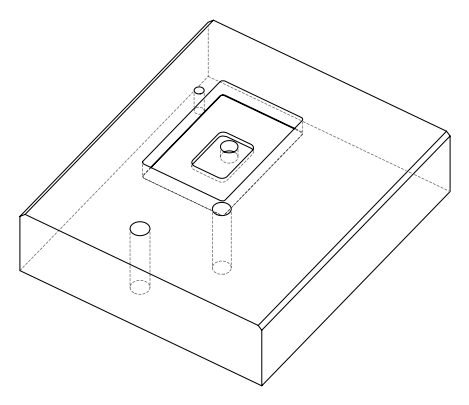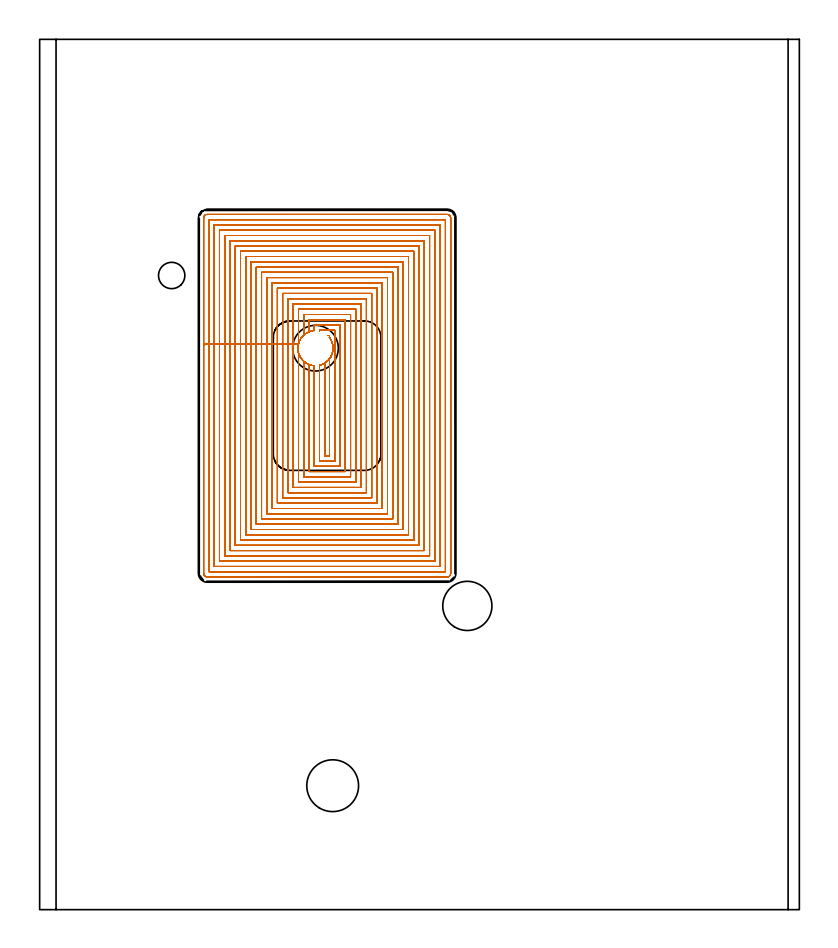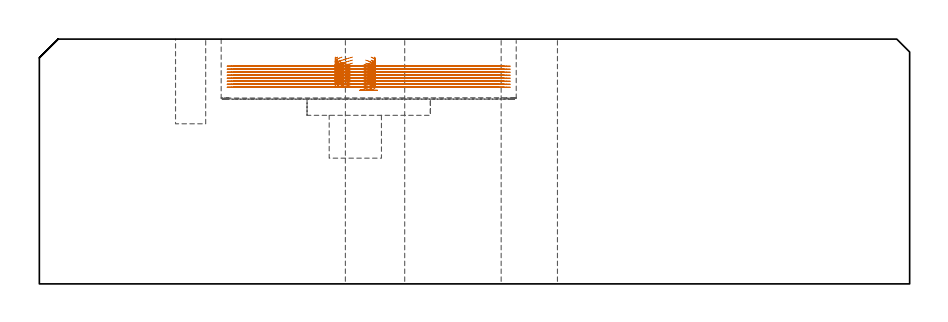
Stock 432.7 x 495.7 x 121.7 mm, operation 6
(PLAN: 12 operations, 10 tool changes, 441.8 min)
(1 INDEXABLE_INSERT_DRILL_THROUGH_HOLE_FROM_SOLID | STEP1HOLE | NXT0302_027 | 0.5 min | 74854 mm3)
(2 INDEXABLE_INSERT_DRILL_BLIND_HOLE_FROM_SOLID | STEP1POCKET | UGT0302_001 | 0.18 min | 7409 mm3)
(3 INDEXABLE_INSERT_DRILL_BLIND_HOLE_FROM_SOLID_1 | STEP1POCKET_1 | UGT0302_005 | 0.1 min | 31392 mm3)
(4 AREA_MILL | FG_CHAMFER_SURFACE | UGT0205_001 | 12.06 min | 10149 mm3)
(5 AREA_MILL_1 | FG_CHAMFER_SURFACE_1 | UGT0205_001 | 16.05 min | 21446 mm3)
(6 MILL_RECTANGULAR_POCKET | POCKET_RECTANGULAR_STRAIGHT | UGT0201_084 | Follow Part, ap 1.5, ae 75% | 409.51 min | 915323 mm3)
(7 MILL_RECTANGULAR_POCKET_1 | POCKET_RECTANGULAR_STRAIGHT_1 | UGT0201_100 | Follow Part, ap 4.5, ae 75% | 1.62 min | 36932 mm3)
(8 SPOT_DRILL | STEP1HOLE_1 | NXT0321_9005460120000 | 0.05 min | 174 mm3)
(9 DRILL_BLIND_HOLE_INTO_CENTER | STEP1HOLE_1 | UGT0301_196 | 0.06 min | 365 mm3)
(10 GUN_DRILL_THROUGH_HOLE | STEP1HOLE_1 | UGT0307_003 | 0.57 min | 4240 mm3)
(11 SPADE_DRILL_TO_ENLARGE_THROUGH_HOLE | STEP1HOLE_1 | UGT0306_009 | 0.52 min | 27844 mm3)
(12 DRILL_TO_ENLARGE_THROUGH_HOLE | STEP1HOLE_1 | UGT0301_394 | 0.54 min | 50469 mm3)
(TOOL NXT0302_027 | Index. Insert Drill 28mm [880-D2800L32-05] | D28 PA176 FL140 Z2)
(TOOL UGT0302_001 | Indexable Insert Drill 15mm | D15 PA180 FL50 Z2)
(TOOL UGT0302_005 | Indexable Insert Drill 26mm | D26 PA180 FL50 Z2)
(TOOL UGT0205_001 | Chamfer Mill 20 x 3 x 45 deg. | D20 FL50 Z2)
(TOOL UGT0201_084 | End mill 6 mm | D6 R1 FL30 Z4)
(TOOL UGT0201_100 | End Mill 18 mm | D18 FL22 Z2)
(TOOL NXT0321_9005460120000 | NC Spot Drill, 142deg, 12mm, Carbide, Uncoated | D12 PA142 FL30 Z2)
(TOOL UGT0301_196 | Twist Drill 7.7 mm | D7.7 PA118 FL73 Z2)
(TOOL UGT0307_003 | Gun Drill 7 mm | D7 PA130 FL24 Z1)
(TOOL UGT0306_009 | Spade Drill 18.5mm | D18.5 PA132 FL10 Z2)
(TOOL UGT0301_394 | Twist Drill 29.5 mm | D29.5 PA118 FL165 Z2)
(OP 6 MILL_RECTANGULAR_POCKET, part 2 of 3)
G0 X164.953 Y325.973 Z112.74
G1 X165.284 Y325.546 Z112.595
X165.813 Y324.705 Z112.329
X166.032 Y324.314 Z112.209
X166.5 Y323.234 Z111.893
X166.838 Y322.105 Z111.578
X167.041 Y320.945 Z111.262
X167.107 Y319.769 Z110.947
X167.034 Y318.594 Z110.631
X166.823 Y317.435 Z110.315
X166.479 Y316.309 Z110.
X166.004 Y315.231 Z109.684
X165.783 Y314.842 Z109.564
X165.263 Y314.026 Z109.305
X164.661 Y313.257 Z109.043
X164.502 Y313.078 Z108.979
X163.939 Y312.506 Z108.764
X163.746 Y312.33 Z108.694
X163.002 Y311.727 Z108.438
X162.4 Y311.334 Z108.245
Y258.5 F500.
X165.1
Y313.818
G0 X166.533 Y323.125 Z112.74
G1 X166.838 Y322.105 Z112.455 F250.
X167.041 Y320.945 Z112.139
X167.107 Y319.769 Z111.824
X167.034 Y318.594 Z111.508
X166.823 Y317.435 Z111.192
X166.479 Y316.309 Z110.877
X166.004 Y315.231 Z110.561
X165.783 Y314.842 Z110.441
X165.263 Y314.026 Z110.182
X164.661 Y313.257 Z109.92
X164.502 Y313.078 Z109.856
X163.939 Y312.506 Z109.641
X163.746 Y312.33 Z109.571
X163.002 Y311.727 Z109.315
X162.155 Y311.173 Z109.043
X161.769 Y310.947 Z108.924
X160.822 Y310.51 Z108.644
X159.836 Y310.174 Z108.365
X159.4 Y310.071 Z108.245
Y255.5 F500.
X168.1
Y330.
X159.4
Y329.528
G0 X147.264 Y321.555 Z112.74
G1 X147.189 Y321.187 Z112.639 F250.
X147.093 Y319.959 Z112.309
X147.15 Y318.729 Z111.979
X147.357 Y317.514 Z111.649
X147.712 Y316.335 Z111.319
X148.209 Y315.207 Z110.989
X148.432 Y314.82 Z110.869
X148.936 Y314.027 Z110.617
X149.195 Y313.662 Z110.498
X149.772 Y312.983 Z110.259
X150.408 Y312.358 Z110.02
X151.097 Y311.791 Z109.781
X151.466 Y311.54 Z109.661
X152.31 Y311.022 Z109.396
X153.019 Y310.673 Z109.184
X153.816 Y310.356 Z108.954
X154.239 Y310.209 Z108.834
X155.089 Y309.996 Z108.6
X155.953 Y309.858 Z108.365
X156.4 Y309.827 Z108.245
Y252.5 F500.
X171.1
Y333.
X156.4
Y329.771
G0 X148.268 Y324.466 Z112.74
G1 X148.013 Y323.969 Z112.59 F250.
X147.827 Y323.562 Z112.47
X147.435 Y322.394 Z112.14
X147.189 Y321.187 Z111.81
X147.093 Y319.959 Z111.48
X147.15 Y318.729 Z111.15
X147.357 Y317.514 Z110.82
X147.712 Y316.335 Z110.49
X148.209 Y315.207 Z110.16
X148.432 Y314.82 Z110.04
X148.936 Y314.027 Z109.788
X149.195 Y313.662 Z109.668
X149.772 Y312.983 Z109.429
X150.408 Y312.358 Z109.191
X151.097 Y311.791 Z108.952
X151.466 Y311.54 Z108.832
X152.31 Y311.022 Z108.567
X153.019 Y310.673 Z108.355
X153.4 Y310.521 Z108.245
Y249.5 F500.
X174.1
Y336.
X153.4
Y329.086
G0 X150.436 Y327.247 Z112.74
G1 X150.178 Y327.028 Z112.649 F250.
X149.355 Y326.138 Z112.325
X148.645 Y325.156 Z112.
X148.423 Y324.768 Z111.88
X148.013 Y323.969 Z111.639
X147.827 Y323.562 Z111.52
X147.435 Y322.394 Z111.189
X147.189 Y321.187 Z110.859
X147.093 Y319.959 Z110.529
X147.15 Y318.729 Z110.199
X147.357 Y317.514 Z109.869
X147.712 Y316.335 Z109.539
X148.209 Y315.207 Z109.209
X148.432 Y314.82 Z109.089
X148.936 Y314.027 Z108.837
X149.195 Y313.662 Z108.718
X149.615 Y313.156 Z108.541
X150.068 Y312.678 Z108.365
X150.4 Y312.378 Z108.245
Y246.5 F500.
X177.1
Y339.
X150.4
Y327.221
G0 X155.725 Y329.696 Z112.74
G1 X154.877 Y329.555 Z112.51 F250.
X153.743 Y329.226 Z112.193
X152.656 Y328.766 Z111.877
X152.264 Y328.549 Z111.757
X151.472 Y328.064 Z111.508
X151.101 Y327.811 Z111.388
X150.178 Y327.028 Z111.063
X149.355 Y326.138 Z110.739
X148.645 Y325.156 Z110.414
X148.423 Y324.768 Z110.294
X148.013 Y323.969 Z110.053
X147.827 Y323.562 Z109.933
X147.451 Y322.453 Z109.62
X147.207 Y321.308 Z109.306
X147.098 Y320.142 Z108.992
X147.127 Y318.972 Z108.679
X147.292 Y317.813 Z108.365
X147.4 Y317.379 Z108.245
Y243.5 F500.
X180.1
Y342.
X147.4
Y322.221
X144.4
Y240.5
X183.1
Y345.
X144.4
Y322.221
X141.4
Y237.5
X186.1
Y348.
X141.4
Y322.221
X138.4
Y234.5
X189.1
Y351.
X138.4
Y322.221
X135.4
Y231.5
X192.1
Y354.
X135.4
Y322.221
X132.4
Y228.5
X195.1
Y357.
X132.4
Y322.221
X129.4
Y225.5
X198.1
Y360.
X129.4
Y322.221
X126.4
Y222.5
X201.1
Y363.
X126.4
Y322.221
X123.4
Y219.5
X204.1
Y366.
X123.4
Y322.221
X120.4
Y216.5
X207.1
Y369.
X120.4
Y322.221
X117.4
Y213.5
X210.1
Y372.
X117.4
Y322.221
X114.4
Y210.5
X213.1
Y375.
X114.4
Y322.221
X111.4
Y207.5
X216.1
Y378.
X111.4
Y322.221
X108.4
Y204.5
X219.1
Y381.
X108.4
Y322.221
X105.4
Y201.5
X222.1
Y384.
X105.4
Y322.221
X102.4
Y198.5
X225.1
Y387.
X102.4
Y322.221
X99.4
Y195.5
X228.1
Y390.
X99.4
Y322.221
X96.4
Y192.5
X231.1
Y393.
X96.4
Y322.221
X93.4
Y191.5
G3 X95.4 Y189.5 R2.
G1 X232.1
G3 X234.1 Y191.5 R2.
G1 Y394.
G3 X232.1 Y396. R2.
G1 X95.4
G3 X93.4 Y394. R2.
G1 Y322.221
Y321.221
G0 X164.953 Y325.973 Z111.245
G1 X165.284 Y325.546 Z111.1 F250.
X165.813 Y324.705 Z110.834
X166.032 Y324.314 Z110.714
X166.5 Y323.234 Z110.398
X166.838 Y322.105 Z110.083
X167.041 Y320.945 Z109.767
X167.107 Y319.769 Z109.452
X167.034 Y318.594 Z109.136
X166.823 Y317.435 Z108.82
X166.479 Y316.309 Z108.505
X166.004 Y315.231 Z108.189
X165.783 Y314.842 Z108.069
X165.263 Y314.026 Z107.81
X164.661 Y313.257 Z107.548
X164.502 Y313.078 Z107.484
X163.939 Y312.506 Z107.269
X163.746 Y312.33 Z107.199
X163.002 Y311.727 Z106.943
X162.4 Y311.334 Z106.75
Y258.5 F500.
X165.1
Y313.818
G0 X162.199 Y311.202 Z111.245
G1 X163.006 Y311.731 Z110.987 F250.
X163.746 Y312.33 Z110.731
X163.939 Y312.506 Z110.661
X164.502 Y313.078 Z110.446
X164.661 Y313.257 Z110.382
X165.263 Y314.026 Z110.12
X165.783 Y314.842 Z109.861
X166.004 Y315.231 Z109.741
X166.479 Y316.309 Z109.426
X166.823 Y317.435 Z109.11
X167.034 Y318.594 Z108.795
X167.107 Y319.769 Z108.479
X167.041 Y320.945 Z108.163
X166.838 Y322.105 Z107.848
X166.5 Y323.234 Z107.532
X166.032 Y324.314 Z107.217
X165.813 Y324.705 Z107.097
X165.276 Y325.558 Z106.827
X165.1 Y325.784 Z106.75
Y327.
X164.038
G0 X166.533 Y323.125 Z111.245
G1 X166.838 Y322.105 Z110.96
X167.041 Y320.945 Z110.644
X167.107 Y319.769 Z110.329
X167.034 Y318.594 Z110.013
X166.823 Y317.435 Z109.697
X166.479 Y316.309 Z109.382
X166.004 Y315.231 Z109.066
X165.783 Y314.842 Z108.946
X165.263 Y314.026 Z108.687
X164.661 Y313.257 Z108.425
X164.502 Y313.078 Z108.361
X163.939 Y312.506 Z108.146
X163.746 Y312.33 Z108.076
X163.002 Y311.727 Z107.82
X162.155 Y311.173 Z107.548
X161.769 Y310.947 Z107.429
X160.822 Y310.51 Z107.149
X159.836 Y310.174 Z106.87
X159.4 Y310.071 Z106.75
Y255.5 F500.
X168.1
Y330.
X159.4
Y329.528
G0 X147.264 Y321.555 Z111.245
G1 X147.189 Y321.187 Z111.144 F250.
X147.093 Y319.959 Z110.814
X147.15 Y318.729 Z110.484
X147.357 Y317.514 Z110.154
X147.712 Y316.335 Z109.824
X148.209 Y315.207 Z109.494
X148.432 Y314.82 Z109.374
X148.936 Y314.027 Z109.122
X149.195 Y313.662 Z109.003
X149.772 Y312.983 Z108.764
X150.408 Y312.358 Z108.525
X151.097 Y311.791 Z108.286
X151.466 Y311.54 Z108.166
X152.31 Y311.022 Z107.901
X153.019 Y310.673 Z107.689
X153.816 Y310.356 Z107.459
X154.239 Y310.209 Z107.339
X155.089 Y309.996 Z107.105
X155.953 Y309.858 Z106.87
X156.4 Y309.827 Z106.75
Y252.5 F500.
X171.1
Y333.
X156.4
Y329.771
G0 X148.268 Y324.466 Z111.245
G1 X148.013 Y323.969 Z111.095 F250.
X147.827 Y323.562 Z110.975
X147.435 Y322.394 Z110.645
X147.189 Y321.187 Z110.315
X147.093 Y319.959 Z109.985
X147.15 Y318.729 Z109.655
X147.357 Y317.514 Z109.325
X147.712 Y316.335 Z108.995
X148.209 Y315.207 Z108.665
X148.432 Y314.82 Z108.545
X148.936 Y314.027 Z108.293
X149.195 Y313.662 Z108.173
X149.772 Y312.983 Z107.934
X150.408 Y312.358 Z107.696
X151.097 Y311.791 Z107.457
X151.466 Y311.54 Z107.337
X152.31 Y311.022 Z107.072
X153.019 Y310.673 Z106.86
X153.4 Y310.521 Z106.75
Y249.5 F500.
X174.1
Y336.
X153.4
Y329.086
G0 X150.436 Y327.247 Z111.245
G1 X150.178 Y327.028 Z111.154 F250.
X149.355 Y326.138 Z110.83
X148.645 Y325.156 Z110.505
X148.423 Y324.768 Z110.385
X148.013 Y323.969 Z110.144
X147.827 Y323.562 Z110.025
X147.435 Y322.394 Z109.694
X147.189 Y321.187 Z109.364
X147.093 Y319.959 Z109.034
X147.15 Y318.729 Z108.704
X147.357 Y317.514 Z108.374
X147.712 Y316.335 Z108.044
X148.209 Y315.207 Z107.714
X148.432 Y314.82 Z107.594
X148.936 Y314.027 Z107.342
X149.195 Y313.662 Z107.223
X149.615 Y313.156 Z107.046
X150.068 Y312.678 Z106.87
X150.4 Y312.378 Z106.75
Y246.5 F500.
X177.1
Y339.
X150.4
Y327.221
G0 X155.725 Y329.696 Z111.245
G1 X154.877 Y329.555 Z111.015 F250.
X153.743 Y329.226 Z110.698
X152.656 Y328.766 Z110.382
X152.264 Y328.549 Z110.262
X151.472 Y328.064 Z110.013
X151.101 Y327.811 Z109.893
X150.178 Y327.028 Z109.568
X149.355 Y326.138 Z109.244
X148.645 Y325.156 Z108.919
X148.423 Y324.768 Z108.799
X148.013 Y323.969 Z108.558
X147.827 Y323.562 Z108.438
X147.451 Y322.453 Z108.125
X147.207 Y321.308 Z107.811
X147.098 Y320.142 Z107.497
X147.127 Y318.972 Z107.184
X147.292 Y317.813 Z106.87
X147.4 Y317.379 Z106.75
Y243.5 F500.
X180.1
Y342.
X147.4
Y322.221
X144.4
Y240.5
X183.1
Y345.
X144.4
Y322.221
X141.4
Y237.5
X186.1
Y348.
X141.4
Y322.221
X138.4
Y234.5
X189.1
Y351.
X138.4
Y322.221
X135.4
Y231.5
X192.1
Y354.
X135.4
Y322.221
X132.4
Y228.5
X195.1
Y357.
X132.4
Y322.221
X129.4
Y225.5
X198.1
Y360.
X129.4
Y322.221
X126.4
Y222.5
X201.1
Y363.
X126.4
Y322.221
X123.4
Y219.5
X204.1
Y366.
X123.4
Y322.221
X120.4
Y216.5
X207.1
Y369.
X120.4
Y322.221
X117.4
Y213.5
X210.1
Y372.
X117.4
Y322.221
X114.4
Y210.5
X213.1
Y375.
X114.4
Y322.221
X111.4
Y207.5
X216.1
Y378.
X111.4
Y322.221
X108.4
Y204.5
X219.1
Y381.
X108.4
Y322.221
X105.4
Y201.5
X222.1
Y384.
X105.4
Y322.221
X102.4
Y198.5
X225.1
Y387.
X102.4
Y322.221
X99.4
Y195.5
X228.1
Y390.
X99.4
Y322.221
X96.4
Y192.5
X231.1
Y393.
X96.4
Y322.221
X93.4
Y191.5
G3 X95.4 Y189.5 R2.
G1 X232.1
G3 X234.1 Y191.5 R2.
G1 Y394.
G3 X232.1 Y396. R2.
G1 X95.4
G3 X93.4 Y394. R2.
G1 Y322.221
Y321.221
G0 X164.953 Y325.973 Z109.75
G1 X165.284 Y325.546 Z109.605 F250.
X165.813 Y324.705 Z109.339
X166.032 Y324.314 Z109.219
X166.5 Y323.234 Z108.903
X166.838 Y322.105 Z108.588
X167.041 Y320.945 Z108.272
X167.107 Y319.769 Z107.957
X167.034 Y318.594 Z107.641
X166.823 Y317.435 Z107.325
X166.479 Y316.309 Z107.01
X166.004 Y315.231 Z106.694
X165.783 Y314.842 Z106.574
X165.263 Y314.026 Z106.315
X164.661 Y313.257 Z106.053
X164.502 Y313.078 Z105.989
X163.939 Y312.506 Z105.774
X163.746 Y312.33 Z105.704
X163.002 Y311.727 Z105.448
X162.4 Y311.334 Z105.255
Y258.5 F500.
X165.1
Y313.818
G0 X162.199 Y311.202 Z109.75
G1 X163.006 Y311.731 Z109.492 F250.
X163.746 Y312.33 Z109.236
X163.939 Y312.506 Z109.166
X164.502 Y313.078 Z108.951
X164.661 Y313.257 Z108.887
X165.263 Y314.026 Z108.625
X165.783 Y314.842 Z108.366
X166.004 Y315.231 Z108.246
X166.479 Y316.309 Z107.931
X166.823 Y317.435 Z107.615
X167.034 Y318.594 Z107.3
X167.107 Y319.769 Z106.984
X167.041 Y320.945 Z106.668
X166.838 Y322.105 Z106.353
X166.5 Y323.234 Z106.037
X166.032 Y324.314 Z105.722
X165.813 Y324.705 Z105.602
X165.276 Y325.558 Z105.332
X165.1 Y325.784 Z105.255
Y327.
X164.038
G0 X166.533 Y323.125 Z109.75
G1 X166.838 Y322.105 Z109.465
X167.041 Y320.945 Z109.149
X167.107 Y319.769 Z108.834
X167.034 Y318.594 Z108.518
X166.823 Y317.435 Z108.202
X166.479 Y316.309 Z107.887
X166.004 Y315.231 Z107.571
X165.783 Y314.842 Z107.451
X165.263 Y314.026 Z107.192
X164.661 Y313.257 Z106.93
X164.502 Y313.078 Z106.866
X163.939 Y312.506 Z106.651
X163.746 Y312.33 Z106.581
X163.002 Y311.727 Z106.325
X162.155 Y311.173 Z106.053
X161.769 Y310.947 Z105.934
X160.822 Y310.51 Z105.654
X159.836 Y310.174 Z105.375
X159.4 Y310.071 Z105.255
Y255.5 F500.
X168.1
Y330.
X159.4
Y329.528
G0 X147.264 Y321.555 Z109.75
G1 X147.189 Y321.187 Z109.649 F250.
X147.093 Y319.959 Z109.319
X147.15 Y318.729 Z108.989
X147.357 Y317.514 Z108.659
X147.712 Y316.335 Z108.329
X148.209 Y315.207 Z107.999
X148.432 Y314.82 Z107.879
X148.936 Y314.027 Z107.627
X149.195 Y313.662 Z107.508
X149.772 Y312.983 Z107.269
X150.408 Y312.358 Z107.03
X151.097 Y311.791 Z106.791
X151.466 Y311.54 Z106.671
X152.31 Y311.022 Z106.406
X153.019 Y310.673 Z106.194
X153.816 Y310.356 Z105.964
X154.239 Y310.209 Z105.844
X155.089 Y309.996 Z105.61
X155.953 Y309.858 Z105.375
X156.4 Y309.827 Z105.255
Y252.5 F500.
X171.1
Y333.
X156.4
Y329.771
G0 X148.268 Y324.466 Z109.75
G1 X148.013 Y323.969 Z109.6 F250.
X147.827 Y323.562 Z109.48
X147.435 Y322.394 Z109.15
X147.189 Y321.187 Z108.82
X147.093 Y319.959 Z108.49
X147.15 Y318.729 Z108.16
X147.357 Y317.514 Z107.83
X147.712 Y316.335 Z107.5
X148.209 Y315.207 Z107.17
X148.432 Y314.82 Z107.05
X148.936 Y314.027 Z106.798
X149.195 Y313.662 Z106.678
X149.772 Y312.983 Z106.439
X150.408 Y312.358 Z106.201
X151.097 Y311.791 Z105.962
X151.466 Y311.54 Z105.842
X152.31 Y311.022 Z105.577
X153.019 Y310.673 Z105.365
X153.4 Y310.521 Z105.255
Y249.5 F500.
X174.1
Y336.
X153.4
Y329.086
G0 X150.436 Y327.247 Z109.75
G1 X150.178 Y327.028 Z109.659 F250.
X149.355 Y326.138 Z109.335
X148.645 Y325.156 Z109.01
X148.423 Y324.768 Z108.89
X148.013 Y323.969 Z108.649
X147.827 Y323.562 Z108.53
X147.435 Y322.394 Z108.199
X147.189 Y321.187 Z107.869
X147.093 Y319.959 Z107.539
X147.15 Y318.729 Z107.209
X147.357 Y317.514 Z106.879
X147.712 Y316.335 Z106.549
X148.209 Y315.207 Z106.219
X148.432 Y314.82 Z106.099
X148.936 Y314.027 Z105.847
X149.195 Y313.662 Z105.728
X149.615 Y313.156 Z105.551
X150.068 Y312.678 Z105.375
X150.4 Y312.378 Z105.255
Y246.5 F500.
X177.1
Y339.
X150.4
Y327.221
G0 X155.725 Y329.696 Z109.75
G1 X154.877 Y329.555 Z109.52 F250.
X153.743 Y329.226 Z109.203
X152.656 Y328.766 Z108.887
X152.264 Y328.549 Z108.767
X151.472 Y328.064 Z108.518
X151.101 Y327.811 Z108.398
X150.178 Y327.028 Z108.073
X149.355 Y326.138 Z107.749
X148.645 Y325.156 Z107.424
X148.423 Y324.768 Z107.304
X148.013 Y323.969 Z107.063
X147.827 Y323.562 Z106.943
X147.451 Y322.453 Z106.63
X147.207 Y321.308 Z106.316
X147.098 Y320.142 Z106.002
X147.127 Y318.972 Z105.689
X147.292 Y317.813 Z105.375
X147.4 Y317.379 Z105.255
Y243.5 F500.
X180.1
Y342.
X147.4
Y322.221
X144.4
Y240.5
X183.1
Y345.
X144.4
Y322.221
X141.4
Y237.5
X186.1
Y348.
X141.4
Y322.221
X138.4
Y234.5
X189.1
Y351.
X138.4
Y322.221
X135.4
Y231.5
X192.1
Y354.
X135.4
Y322.221
X132.4
Y228.5
X195.1
Y357.
X132.4
Y322.221
X129.4
Y225.5
X198.1
Y360.
X129.4
Y322.221
X126.4
Y222.5
X201.1
Y363.
X126.4
Y322.221
X123.4
Y219.5
X204.1
Y366.
X123.4
Y322.221
X120.4
Y216.5
X207.1
Y369.
X120.4
Y322.221
X117.4
Y213.5
X210.1
Y372.
X117.4
Y322.221
X114.4
Y210.5
X213.1
Y375.
X114.4
Y322.221
X111.4
Y207.5
X216.1
Y378.
X111.4
Y322.221
X108.4
Y204.5
X219.1
Y381.
X108.4
Y322.221
X105.4
Y201.5
X222.1
Y384.
X105.4
Y322.221
X102.4
Y198.5
X225.1
Y387.
X102.4
Y322.221
X99.4
Y195.5
X228.1
Y390.
X99.4
Y322.221
X96.4
Y192.5
X231.1
Y393.
X96.4
Y322.221
X93.4
Y191.5
G3 X95.4 Y189.5 R2.
G1 X232.1
G3 X234.1 Y191.5 R2.
G1 Y394.
G3 X232.1 Y396. R2.
G1 X95.4
G3 X93.4 Y394. R2.
G1 Y322.221
Y321.221
G0 X164.953 Y325.973 Z108.255
G1 X165.284 Y325.546 Z108.11 F250.
X165.813 Y324.705 Z107.844
X166.032 Y324.314 Z107.724
X166.5 Y323.234 Z107.408
X166.838 Y322.105 Z107.093
X167.041 Y320.945 Z106.777
X167.107 Y319.769 Z106.462
X167.034 Y318.594 Z106.146
X166.823 Y317.435 Z105.83
X166.479 Y316.309 Z105.515
X166.004 Y315.231 Z105.199
X165.783 Y314.842 Z105.079
X165.263 Y314.026 Z104.82
X164.661 Y313.257 Z104.558
X164.502 Y313.078 Z104.494
X163.939 Y312.506 Z104.279
X163.746 Y312.33 Z104.209
X163.002 Y311.727 Z103.953
X162.4 Y311.334 Z103.76
Y258.5 F500.
X165.1
Y313.818
G0 X162.199 Y311.202 Z108.255
G1 X163.006 Y311.731 Z107.997 F250.
X163.746 Y312.33 Z107.741
X163.939 Y312.506 Z107.671
X164.502 Y313.078 Z107.456
X164.661 Y313.257 Z107.392
X165.263 Y314.026 Z107.13
X165.783 Y314.842 Z106.871
X166.004 Y315.231 Z106.751
X166.479 Y316.309 Z106.436
X166.823 Y317.435 Z106.12
X167.034 Y318.594 Z105.805
X167.107 Y319.769 Z105.489
X167.041 Y320.945 Z105.173
X166.838 Y322.105 Z104.858
X166.5 Y323.234 Z104.542
X166.032 Y324.314 Z104.227
X165.813 Y324.705 Z104.107
X165.276 Y325.558 Z103.837
X165.1 Y325.784 Z103.76
Y327.
X164.038
G0 X166.533 Y323.125 Z108.255
G1 X166.838 Y322.105 Z107.97
X167.041 Y320.945 Z107.654
X167.107 Y319.769 Z107.339
X167.034 Y318.594 Z107.023
X166.823 Y317.435 Z106.707
X166.479 Y316.309 Z106.392
X166.004 Y315.231 Z106.076
X165.783 Y314.842 Z105.956
X165.263 Y314.026 Z105.697
X164.661 Y313.257 Z105.435
X164.502 Y313.078 Z105.371
X163.939 Y312.506 Z105.156
X163.746 Y312.33 Z105.086
X163.002 Y311.727 Z104.83
X162.155 Y311.173 Z104.559
X161.769 Y310.947 Z104.439
X160.822 Y310.51 Z104.159
X159.836 Y310.174 Z103.88
X159.4 Y310.071 Z103.76
Y255.5 F500.
X168.1
Y330.
X159.4
Y329.528
G0 X147.264 Y321.555 Z108.255
G1 X147.189 Y321.187 Z108.154 F250.
X147.093 Y319.959 Z107.824
X147.15 Y318.729 Z107.494
X147.357 Y317.514 Z107.164
X147.712 Y316.335 Z106.834
X148.209 Y315.207 Z106.504
X148.432 Y314.82 Z106.384
X148.936 Y314.027 Z106.132
X149.195 Y313.662 Z106.013
X149.772 Y312.983 Z105.774
X150.408 Y312.358 Z105.535
X151.097 Y311.791 Z105.296
X151.466 Y311.54 Z105.176
X152.31 Y311.022 Z104.911
X153.019 Y310.673 Z104.699
X153.816 Y310.356 Z104.469
X154.239 Y310.209 Z104.349
X155.089 Y309.996 Z104.115
X155.953 Y309.858 Z103.88
X156.4 Y309.827 Z103.76
Y252.5 F500.
X171.1
Y333.
X156.4
Y329.771
G0 X148.268 Y324.466 Z108.255
G1 X148.013 Y323.969 Z108.105 F250.
X147.827 Y323.562 Z107.985
X147.435 Y322.394 Z107.655
X147.189 Y321.187 Z107.325
X147.093 Y319.959 Z106.995
X147.15 Y318.729 Z106.665
X147.357 Y317.514 Z106.335
X147.712 Y316.335 Z106.005
X148.209 Y315.207 Z105.675
X148.432 Y314.82 Z105.555
X148.936 Y314.027 Z105.303
X149.195 Y313.662 Z105.183
X149.772 Y312.983 Z104.944
X150.408 Y312.358 Z104.706
X151.097 Y311.791 Z104.467
X151.466 Y311.54 Z104.347
X152.31 Y311.022 Z104.082
X153.019 Y310.673 Z103.87
X153.4 Y310.521 Z103.76
Y249.5 F500.
X174.1
Y336.
X153.4
Y329.086
G0 X150.436 Y327.247 Z108.255
G1 X150.178 Y327.028 Z108.164 F250.
X149.355 Y326.138 Z107.84
X148.645 Y325.156 Z107.515
X148.423 Y324.768 Z107.395
X148.013 Y323.969 Z107.154
X147.827 Y323.562 Z107.035
X147.435 Y322.394 Z106.704
X147.189 Y321.187 Z106.374
X147.093 Y319.959 Z106.044
X147.15 Y318.729 Z105.714
X147.357 Y317.514 Z105.384
X147.712 Y316.335 Z105.054
X148.209 Y315.207 Z104.724
X148.432 Y314.82 Z104.604
X148.936 Y314.027 Z104.352
X149.195 Y313.662 Z104.233
X149.615 Y313.156 Z104.056
X150.068 Y312.678 Z103.88
X150.4 Y312.378 Z103.76
Y246.5 F500.
X177.1
Y339.
X150.4
Y327.221
G0 X155.725 Y329.696 Z108.255
G1 X154.877 Y329.555 Z108.025 F250.
X153.743 Y329.226 Z107.708
X152.656 Y328.766 Z107.392
X152.264 Y328.549 Z107.272
X151.472 Y328.064 Z107.023
X151.101 Y327.811 Z106.903
X150.178 Y327.028 Z106.578
X149.355 Y326.138 Z106.254
X148.645 Y325.156 Z105.929
X148.423 Y324.768 Z105.809
X148.013 Y323.969 Z105.568
X147.827 Y323.562 Z105.449
X147.451 Y322.453 Z105.135
X147.207 Y321.308 Z104.821
X147.098 Y320.142 Z104.507
X147.127 Y318.972 Z104.194
X147.292 Y317.813 Z103.88
X147.4 Y317.379 Z103.76
Y243.5 F500.
X180.1
Y342.
X147.4
Y322.221
X144.4
Y240.5
X183.1
Y345.
X144.4
Y322.221
X141.4
Y237.5
X186.1
Y348.
X141.4
Y322.221
X138.4
Y234.5
X189.1
Y351.
X138.4
Y322.221
X135.4
Y231.5
X192.1
Y354.
X135.4
Y322.221
X132.4
Y228.5
X195.1
Y357.
X132.4
Y322.221
X129.4
Y225.5
X198.1
Y360.
X129.4
Y322.221
X126.4
Y222.5
X201.1
Y363.
X126.4
Y322.221
X123.4
Y219.5
X204.1
Y366.
X123.4
Y322.221
X120.4
Y216.5
X207.1
Y369.
X120.4
Y322.221
X117.4
Y213.5
X210.1
Y372.
X117.4
Y322.221
X114.4
Y210.5
X213.1
Y375.
X114.4
Y322.221
X111.4
Y207.5
X216.1
Y378.
X111.4
Y322.221
X108.4
Y204.5
X219.1
Y381.
X108.4
Y322.221
X105.4
Y201.5
X222.1
Y384.
X105.4
Y322.221
X102.4
Y198.5
X225.1
Y387.
X102.4
Y322.221
X99.4
Y195.5
X228.1
Y390.
X99.4
Y322.221
X96.4
Y192.5
X231.1
Y393.
X96.4
Y322.221
X93.4
Y191.5
G3 X95.4 Y189.5 R2.
G1 X232.1
G3 X234.1 Y191.5 R2.
G1 Y394.
G3 X232.1 Y396. R2.
G1 X95.4
G3 X93.4 Y394. R2.
G1 Y322.221
Y321.221
G0 X164.953 Y325.973 Z106.76
G1 X165.284 Y325.546 Z106.615 F250.
X165.813 Y324.705 Z106.349
X166.032 Y324.314 Z106.229
X166.5 Y323.234 Z105.913
X166.838 Y322.105 Z105.598
X167.041 Y320.945 Z105.282
X167.107 Y319.769 Z104.967
X167.034 Y318.594 Z104.651
X166.823 Y317.435 Z104.335
X166.479 Y316.309 Z104.02
X166.004 Y315.231 Z103.704
X165.783 Y314.842 Z103.584
X165.263 Y314.026 Z103.325
X164.661 Y313.257 Z103.063
X164.502 Y313.078 Z102.999
X163.939 Y312.506 Z102.784
X163.746 Y312.33 Z102.714
X163.002 Y311.727 Z102.458
X162.4 Y311.334 Z102.265
Y258.5 F500.
X165.1
Y313.818
G0 X162.199 Y311.202 Z106.76
G1 X163.006 Y311.731 Z106.502 F250.
X163.746 Y312.33 Z106.246
X163.939 Y312.506 Z106.176
X164.502 Y313.078 Z105.961
X164.661 Y313.257 Z105.897
X165.263 Y314.026 Z105.635
X165.783 Y314.842 Z105.376
X166.004 Y315.231 Z105.256
X166.479 Y316.309 Z104.941
X166.823 Y317.435 Z104.625
X167.034 Y318.594 Z104.31
X167.107 Y319.769 Z103.994
X167.041 Y320.945 Z103.678
X166.838 Y322.105 Z103.363
X166.5 Y323.234 Z103.047
X166.032 Y324.314 Z102.732
X165.813 Y324.705 Z102.612
X165.276 Y325.558 Z102.342
X165.1 Y325.784 Z102.265
Y327.
X164.038
G0 X166.533 Y323.125 Z106.76
G1 X166.838 Y322.105 Z106.475
X167.041 Y320.945 Z106.159
X167.107 Y319.769 Z105.844
X167.034 Y318.594 Z105.528
X166.823 Y317.435 Z105.212
X166.479 Y316.309 Z104.897
X166.004 Y315.231 Z104.581
X165.783 Y314.842 Z104.461
X165.263 Y314.026 Z104.202
X164.661 Y313.257 Z103.94
X164.502 Y313.078 Z103.876
X163.939 Y312.506 Z103.661
X163.746 Y312.33 Z103.591
X163.002 Y311.727 Z103.335
X162.155 Y311.173 Z103.064
X161.769 Y310.947 Z102.944
X160.822 Y310.51 Z102.664
X159.836 Y310.174 Z102.385
X159.4 Y310.071 Z102.265
Y255.5 F500.
X168.1
Y330.
X159.4
Y329.528
G0 X147.264 Y321.555 Z106.76
G1 X147.189 Y321.187 Z106.659 F250.
X147.093 Y319.959 Z106.329
X147.15 Y318.729 Z105.999
X147.357 Y317.514 Z105.669
X147.712 Y316.335 Z105.339
X148.209 Y315.207 Z105.009
X148.432 Y314.82 Z104.889
X148.936 Y314.027 Z104.637
X149.195 Y313.662 Z104.518
X149.772 Y312.983 Z104.279
X150.408 Y312.358 Z104.04
X151.097 Y311.791 Z103.801
X151.466 Y311.54 Z103.681
X152.31 Y311.022 Z103.416
X153.019 Y310.673 Z103.204
X153.816 Y310.356 Z102.974
X154.239 Y310.209 Z102.854
X155.089 Y309.996 Z102.62
X155.953 Y309.858 Z102.385
X156.4 Y309.827 Z102.265
Y252.5 F500.
X171.1
Y333.
X156.4
Y329.771
G0 X148.268 Y324.466 Z106.76
G1 X148.013 Y323.969 Z106.61 F250.
X147.827 Y323.562 Z106.49
X147.435 Y322.394 Z106.16
X147.189 Y321.187 Z105.83
X147.093 Y319.959 Z105.5
X147.15 Y318.729 Z105.17
X147.357 Y317.514 Z104.84
X147.712 Y316.335 Z104.51
X148.209 Y315.207 Z104.18
X148.432 Y314.82 Z104.06
X148.936 Y314.027 Z103.808
X149.195 Y313.662 Z103.688
X149.772 Y312.983 Z103.449
X150.408 Y312.358 Z103.211
X151.097 Y311.791 Z102.972
X151.466 Y311.54 Z102.852
X152.31 Y311.022 Z102.587
X153.019 Y310.673 Z102.375
X153.4 Y310.521 Z102.265
Y249.5 F500.
X174.1
Y336.
X153.4
Y329.086
G0 X150.436 Y327.247 Z106.76
G1 X150.178 Y327.028 Z106.669 F250.
X149.355 Y326.138 Z106.345
X148.645 Y325.156 Z106.02
X148.423 Y324.768 Z105.9
X148.013 Y323.969 Z105.659
X147.827 Y323.562 Z105.54
X147.435 Y322.394 Z105.209
X147.189 Y321.187 Z104.879
X147.093 Y319.959 Z104.549
X147.15 Y318.729 Z104.219
X147.357 Y317.514 Z103.889
X147.712 Y316.335 Z103.559
X148.209 Y315.207 Z103.229
X148.432 Y314.82 Z103.109
X148.936 Y314.027 Z102.857
X149.195 Y313.662 Z102.738
X149.615 Y313.156 Z102.561
X150.068 Y312.678 Z102.385
X150.4 Y312.378 Z102.265
Y246.5 F500.
X177.1
Y339.
X150.4
Y327.221
G0 X155.725 Y329.696 Z106.76
G1 X154.877 Y329.555 Z106.53 F250.
X153.743 Y329.226 Z106.213
X152.656 Y328.766 Z105.897
X152.264 Y328.549 Z105.777
X151.472 Y328.064 Z105.528
X151.101 Y327.811 Z105.408
X150.178 Y327.028 Z105.083
X149.355 Y326.138 Z104.759
X148.645 Y325.156 Z104.434
X148.423 Y324.768 Z104.314
X148.013 Y323.969 Z104.073
X147.827 Y323.562 Z103.954
X147.451 Y322.453 Z103.64
X147.207 Y321.308 Z103.326
X147.098 Y320.142 Z103.012
X147.127 Y318.972 Z102.699
X147.292 Y317.813 Z102.385
X147.4 Y317.379 Z102.265
Y243.5 F500.
X180.1
Y342.
X147.4
Y322.221
X144.4
Y240.5
X183.1
Y345.
X144.4
Y322.221
X141.4
Y237.5
X186.1
Y348.
X141.4
Y322.221
X138.4
Y234.5
X189.1
Y351.
X138.4
Y322.221
X135.4
Y231.5
X192.1
Y354.
X135.4
Y322.221
X132.4
Y228.5
X195.1
Y357.
X132.4
Y322.221
X129.4
Y225.5
X198.1
Y360.
X129.4
Y322.221
X126.4
Y222.5
X201.1
Y363.
X126.4
Y322.221
X123.4
Y219.5
X204.1
Y366.
X123.4
Y322.221
X120.4
Y216.5
X207.1
Y369.
X120.4
Y322.221
X117.4
Y213.5
X210.1
Y372.
X117.4
Y322.221
X114.4
Y210.5
X213.1
Y375.
X114.4
Y322.221
X111.4
Y207.5
X216.1
Y378.
X111.4
Y322.221
X108.4
Y204.5
X219.1
Y381.
X108.4
Y322.221
X105.4
Y201.5
X222.1
Y384.
X105.4
Y322.221
X102.4
Y198.5
X225.1
Y387.
X102.4
Y322.221
X99.4
Y195.5
X228.1
Y390.
X99.4
Y322.221
X96.4
Y192.5
X231.1
Y393.
X96.4
Y322.221
X93.4
Y191.5
G3 X95.4 Y189.5 R2.
G1 X232.1
G3 X234.1 Y191.5 R2.
G1 Y394.
G3 X232.1 Y396. R2.
G1 X95.4
G3 X93.4 Y394. R2.
G1 Y322.221
Y321.221
G0 X164.953 Y325.973 Z105.265
G1 X165.284 Y325.546 Z105.12 F250.
X165.813 Y324.705 Z104.854
X166.032 Y324.314 Z104.734
X166.5 Y323.234 Z104.418
X166.838 Y322.105 Z104.103
X167.041 Y320.945 Z103.787
X167.107 Y319.769 Z103.472
X167.034 Y318.594 Z103.156
X166.823 Y317.435 Z102.84
X166.479 Y316.309 Z102.525
X166.004 Y315.231 Z102.209
X165.783 Y314.842 Z102.089
X165.263 Y314.026 Z101.83
X164.661 Y313.257 Z101.568
X164.502 Y313.078 Z101.504
X163.939 Y312.506 Z101.289
X163.746 Y312.33 Z101.219
X163.002 Y311.727 Z100.963
X162.4 Y311.334 Z100.77
Y258.5 F500.
X165.1
Y313.818
G0 X162.199 Y311.202 Z105.265
G1 X163.006 Y311.731 Z105.007 F250.
X163.746 Y312.33 Z104.751
X163.939 Y312.506 Z104.681
X164.502 Y313.078 Z104.466
X164.661 Y313.257 Z104.402
X165.263 Y314.026 Z104.14
X165.783 Y314.842 Z103.881
X166.004 Y315.231 Z103.761
X166.479 Y316.309 Z103.446
X166.823 Y317.435 Z103.13
X167.034 Y318.594 Z102.815
X167.107 Y319.769 Z102.499
X167.041 Y320.945 Z102.183
X166.838 Y322.105 Z101.868
X166.5 Y323.234 Z101.552
X166.032 Y324.314 Z101.237
X165.813 Y324.705 Z101.117
X165.276 Y325.558 Z100.847
X165.1 Y325.784 Z100.77
Y327.
X164.038
G0 X166.533 Y323.125 Z105.265
G1 X166.838 Y322.105 Z104.98
X167.041 Y320.945 Z104.664
X167.107 Y319.769 Z104.349
X167.034 Y318.594 Z104.033
X166.823 Y317.435 Z103.717
X166.479 Y316.309 Z103.402
X166.004 Y315.231 Z103.086
X165.783 Y314.842 Z102.966
X165.263 Y314.026 Z102.707
X164.661 Y313.257 Z102.445
X164.502 Y313.078 Z102.381
X163.939 Y312.506 Z102.166
X163.746 Y312.33 Z102.096
X163.002 Y311.727 Z101.84
X162.155 Y311.173 Z101.569
X161.769 Y310.947 Z101.449
X160.822 Y310.51 Z101.169
X159.836 Y310.174 Z100.89
X159.4 Y310.071 Z100.77
Y255.5 F500.
X168.1
Y330.
X159.4
Y329.528
G0 X147.264 Y321.555 Z105.265
G1 X147.189 Y321.187 Z105.164 F250.
X147.093 Y319.959 Z104.834
X147.15 Y318.729 Z104.504
X147.357 Y317.514 Z104.174
X147.712 Y316.335 Z103.844
X148.209 Y315.207 Z103.514
X148.432 Y314.82 Z103.394
X148.936 Y314.027 Z103.142
X149.195 Y313.662 Z103.023
X149.772 Y312.983 Z102.784
X150.408 Y312.358 Z102.545
X151.097 Y311.791 Z102.306
X151.466 Y311.54 Z102.186
X152.31 Y311.022 Z101.921
X153.019 Y310.673 Z101.709
X153.816 Y310.356 Z101.479
X154.239 Y310.209 Z101.359
X155.089 Y309.996 Z101.125
X155.953 Y309.858 Z100.89
X156.4 Y309.827 Z100.77
Y252.5 F500.
X171.1
Y333.
X156.4
Y329.771
G0 X148.268 Y324.466 Z105.265
G1 X148.013 Y323.969 Z105.115 F250.
X147.827 Y323.562 Z104.995
X147.435 Y322.394 Z104.665
X147.189 Y321.187 Z104.335
X147.093 Y319.959 Z104.005
X147.15 Y318.729 Z103.675
X147.357 Y317.514 Z103.345
X147.712 Y316.335 Z103.015
X148.209 Y315.207 Z102.685
X148.432 Y314.82 Z102.565
X148.936 Y314.027 Z102.313
X149.195 Y313.662 Z102.193
X149.772 Y312.983 Z101.954
X150.408 Y312.358 Z101.716
X151.097 Y311.791 Z101.477
X151.466 Y311.54 Z101.357
X152.31 Y311.022 Z101.092
X153.019 Y310.673 Z100.88
X153.4 Y310.521 Z100.77
Y249.5 F500.
X174.1
Y336.
X153.4
Y329.086
G0 X150.436 Y327.247 Z105.265
G1 X150.178 Y327.028 Z105.174 F250.
X149.355 Y326.138 Z104.85
X148.645 Y325.156 Z104.525
X148.423 Y324.768 Z104.405
X148.013 Y323.969 Z104.164
X147.827 Y323.562 Z104.045
X147.435 Y322.394 Z103.714
X147.189 Y321.187 Z103.384
X147.093 Y319.959 Z103.054
X147.15 Y318.729 Z102.724
X147.357 Y317.514 Z102.394
X147.712 Y316.335 Z102.064
X148.209 Y315.207 Z101.734
X148.432 Y314.82 Z101.614
X148.936 Y314.027 Z101.362
X149.195 Y313.662 Z101.243
X149.615 Y313.156 Z101.066
X150.068 Y312.678 Z100.89
X150.4 Y312.378 Z100.77
Y246.5 F500.
X177.1
Y339.
X150.4
Y327.221
G0 X155.725 Y329.696 Z105.265
G1 X154.877 Y329.555 Z105.035 F250.
X153.743 Y329.226 Z104.718
X152.656 Y328.766 Z104.402
X152.264 Y328.549 Z104.282
X151.472 Y328.064 Z104.033
X151.101 Y327.811 Z103.913
X150.178 Y327.028 Z103.588
X149.355 Y326.138 Z103.264
X148.645 Y325.156 Z102.939
X148.423 Y324.768 Z102.819
X148.013 Y323.969 Z102.578
X147.827 Y323.562 Z102.459
X147.451 Y322.453 Z102.145
X147.207 Y321.308 Z101.831
X147.098 Y320.142 Z101.517
X147.127 Y318.972 Z101.204
X147.292 Y317.813 Z100.89
X147.4 Y317.379 Z100.77
Y243.5 F500.
X180.1
Y342.
X147.4
Y322.221
X144.4
Y240.5
X183.1
Y345.
X144.4
Y322.221
X141.4
Y237.5
X186.1
Y348.
X141.4
Y322.221
X138.4
Y234.5
X189.1
Y351.
X138.4
Y322.221
X135.4
Y231.5
X192.1
Y354.
X135.4
Y322.221
X132.4
Y228.5
X195.1
Y357.
X132.4
Y322.221
X129.4
Y225.5
X198.1
Y360.
X129.4
Y322.221
X126.4
Y222.5
X201.1
Y363.
X126.4
Y322.221
X123.4
Y219.5
X204.1
Y366.
X123.4
Y322.221
X120.4
Y216.5
X207.1
Y369.
X120.4
Y322.221
X117.4
Y213.5
X210.1
Y372.
X117.4
Y322.221
X114.4
Y210.5
X213.1
Y375.
X114.4
Y322.221
X111.4
Y207.5
X216.1
Y378.
X111.4
Y322.221
X108.4
Y204.5
X219.1
Y381.
X108.4
Y322.221
X105.4
Y201.5
X222.1
Y384.
X105.4
Y322.221
X102.4
Y198.5
X225.1
Y387.
X102.4
Y322.221
X99.4
Y195.5
X228.1
Y390.
X99.4
Y322.221
X96.4
Y192.5
X231.1
Y393.
X96.4
Y322.221
X93.4
Y191.5
G3 X95.4 Y189.5 R2.
G1 X232.1
G3 X234.1 Y191.5 R2.
G1 Y394.
G3 X232.1 Y396. R2.
G1 X95.4
G3 X93.4 Y394. R2.
G1 Y322.221
Y321.221
G0 X164.953 Y325.973 Z103.77
G1 X165.284 Y325.546 Z103.625 F250.
X165.813 Y324.705 Z103.359
X166.032 Y324.314 Z103.239
X166.5 Y323.234 Z102.923
X166.838 Y322.105 Z102.608
X167.041 Y320.945 Z102.292
X167.107 Y319.769 Z101.977
X167.034 Y318.594 Z101.661
X166.823 Y317.435 Z101.345
X166.479 Y316.309 Z101.03
X166.004 Y315.231 Z100.714
X165.783 Y314.842 Z100.594
X165.263 Y314.026 Z100.335
X164.661 Y313.257 Z100.073
X164.502 Y313.078 Z100.009
X163.939 Y312.506 Z99.794
X163.746 Y312.33 Z99.724
X163.002 Y311.727 Z99.468
X162.4 Y311.334 Z99.275
Y258.5 F500.
X165.1
Y313.818
G0 X162.199 Y311.202 Z103.77
G1 X163.006 Y311.731 Z103.512 F250.
X163.746 Y312.33 Z103.256
X163.939 Y312.506 Z103.186
X164.502 Y313.078 Z102.971
X164.661 Y313.257 Z102.907
X165.263 Y314.026 Z102.645
X165.783 Y314.842 Z102.386
X166.004 Y315.231 Z102.266
X166.479 Y316.309 Z101.951
X166.823 Y317.435 Z101.635
X167.034 Y318.594 Z101.32
X167.107 Y319.769 Z101.004
X167.041 Y320.945 Z100.688
X166.838 Y322.105 Z100.373
X166.5 Y323.234 Z100.057
X166.032 Y324.314 Z99.742
X165.813 Y324.705 Z99.622
X165.276 Y325.558 Z99.352
X165.1 Y325.784 Z99.275
Y327.
X164.038
G0 X166.533 Y323.125 Z103.77
G1 X166.838 Y322.105 Z103.485
X167.041 Y320.945 Z103.169
X167.107 Y319.769 Z102.854
X167.034 Y318.594 Z102.538
X166.823 Y317.435 Z102.222
X166.479 Y316.309 Z101.907
X166.004 Y315.231 Z101.591
X165.783 Y314.842 Z101.471
X165.263 Y314.026 Z101.212
X164.661 Y313.257 Z100.95
X164.502 Y313.078 Z100.886
X163.939 Y312.506 Z100.671
X163.746 Y312.33 Z100.601
X163.002 Y311.727 Z100.345
X162.155 Y311.173 Z100.074
X161.769 Y310.947 Z99.954
X160.822 Y310.51 Z99.674
X159.836 Y310.174 Z99.395
X159.4 Y310.071 Z99.275
Y255.5 F500.
X168.1
Y330.
X159.4
Y329.528
G0 X147.264 Y321.555 Z103.77
G1 X147.189 Y321.187 Z103.669 F250.
X147.093 Y319.959 Z103.339
X147.15 Y318.729 Z103.009
X147.357 Y317.514 Z102.679
X147.712 Y316.335 Z102.349
X148.209 Y315.207 Z102.019
X148.432 Y314.82 Z101.899
X148.936 Y314.027 Z101.647
X149.195 Y313.662 Z101.528
X149.772 Y312.983 Z101.289
X150.408 Y312.358 Z101.05
X151.097 Y311.791 Z100.811
X151.466 Y311.54 Z100.691
X152.31 Y311.022 Z100.426
X153.019 Y310.673 Z100.214
X153.816 Y310.356 Z99.984
X154.239 Y310.209 Z99.864
X155.089 Y309.996 Z99.63
X155.953 Y309.858 Z99.395
X156.4 Y309.827 Z99.275
Y252.5 F500.
X171.1
Y333.
X156.4
Y329.771
G0 X148.268 Y324.466 Z103.77
G1 X148.013 Y323.969 Z103.62 F250.
X147.827 Y323.562 Z103.5
X147.435 Y322.394 Z103.17
X147.189 Y321.187 Z102.84
X147.093 Y319.959 Z102.51
X147.15 Y318.729 Z102.18
X147.357 Y317.514 Z101.85
X147.712 Y316.335 Z101.52
X148.209 Y315.207 Z101.19
X148.432 Y314.82 Z101.07
X148.936 Y314.027 Z100.818
X149.195 Y313.662 Z100.698
X149.772 Y312.983 Z100.459
X150.408 Y312.358 Z100.221
X151.097 Y311.791 Z99.982
X151.466 Y311.54 Z99.862
X152.31 Y311.022 Z99.597
X153.019 Y310.673 Z99.385
X153.4 Y310.521 Z99.275
Y249.5 F500.
X174.1
Y336.
X153.4
Y329.086
G0 X150.436 Y327.247 Z103.77
G1 X150.178 Y327.028 Z103.679 F250.
X149.355 Y326.138 Z103.355
X148.645 Y325.156 Z103.03
X148.423 Y324.768 Z102.91
X148.013 Y323.969 Z102.669
X147.827 Y323.562 Z102.55
X147.435 Y322.394 Z102.219
X147.189 Y321.187 Z101.889
X147.093 Y319.959 Z101.559
X147.15 Y318.729 Z101.229
X147.357 Y317.514 Z100.899
X147.712 Y316.335 Z100.569
X148.209 Y315.207 Z100.239
X148.432 Y314.82 Z100.119
X148.936 Y314.027 Z99.867
X149.195 Y313.662 Z99.748
X149.615 Y313.156 Z99.571
X150.068 Y312.678 Z99.395
X150.4 Y312.378 Z99.275
Y246.5 F500.
X177.1
Y339.
X150.4
Y327.221
G0 X155.725 Y329.696 Z103.77
G1 X154.877 Y329.555 Z103.54 F250.
X153.743 Y329.226 Z103.223
X152.656 Y328.766 Z102.907
X152.264 Y328.549 Z102.787
X151.472 Y328.064 Z102.538
X151.101 Y327.811 Z102.418
X150.178 Y327.028 Z102.093
X149.355 Y326.138 Z101.769
X148.645 Y325.156 Z101.444
X148.423 Y324.768 Z101.324
X148.013 Y323.969 Z101.083
X147.827 Y323.562 Z100.964
X147.451 Y322.453 Z100.65
X147.207 Y321.308 Z100.336
X147.098 Y320.142 Z100.022
X147.127 Y318.972 Z99.709
X147.292 Y317.813 Z99.395
X147.4 Y317.379 Z99.275
Y243.5 F500.
X180.1
Y342.
X147.4
Y322.221
X144.4
Y240.5
X183.1
Y345.
X144.4
Y322.221
X141.4
Y237.5
X186.1
Y348.
X141.4
Y322.221
X138.4
Y234.5
X189.1
Y351.
X138.4
Y322.221
X135.4
Y231.5
X192.1
Y354.
X135.4
Y322.221
X132.4
Y228.5
X195.1
Y357.
X132.4
Y322.221
X129.4
Y225.5
X198.1
Y360.
X129.4
Y322.221
X126.4
Y222.5
X201.1
Y363.
X126.4
Y322.221
X123.4
Y219.5
X204.1
Y366.
X123.4
Y322.221
X120.4
Y216.5
X207.1
Y369.
X120.4
Y322.221
X117.4
Y213.5
X210.1
Y372.
X117.4
Y322.221
X114.4
Y210.5
X213.1
Y375.
X114.4
Y322.221
X111.4
Y207.5
X216.1
Y378.
X111.4
Y322.221
X108.4
Y204.5
X219.1
Y381.
X108.4
Y322.221
X105.4
Y201.5
X222.1
Y384.
X105.4
Y322.221
X102.4
Y198.5
X225.1
Y387.
X102.4
Y322.221
X99.4
Y195.5
X228.1
Y390.
X99.4
Y322.221
X96.4
Y192.5
X231.1
Y393.
X96.4
Y322.221
X93.4
Y191.5
G3 X95.4 Y189.5 R2.
G1 X232.1
G3 X234.1 Y191.5 R2.
G1 Y394.
G3 X232.1 Y396. R2.
G1 X95.4
G3 X93.4 Y394. R2.
G1 Y322.221
Y321.221
G0 X162.2 Y311.203 Z102.275
G1 X163.006 Y311.731 Z102.017 F250.
X163.746 Y312.33 Z101.762
X163.939 Y312.506 Z101.692
X164.502 Y313.078 Z101.477
X164.661 Y313.257 Z101.413
X165.259 Y314.021 Z101.153
X165.783 Y314.843 Z100.891
X166.005 Y315.232 Z100.771
X166.46 Y316.259 Z100.47
X166.797 Y317.33 Z100.169
X167.013 Y318.433 Z99.868
X167.104 Y319.553 Z99.567
X167.068 Y320.676 Z99.266
X166.908 Y321.788 Z98.965
X166.623 Y322.875 Z98.664
X166.467 Y323.294 Z98.544
X166.311 Y323.713 Z98.424
X166.032 Y324.314 Z98.247
X165.813 Y324.705 Z98.127
X165.276 Y325.558 Z97.857
X165.1 Y325.784 Z97.78
Y327.
X164.038
G0 X164.953 Y325.973 Z102.275
G1 X165.284 Y325.546 Z102.13
X165.813 Y324.705 Z101.864
X166.032 Y324.314 Z101.744
X166.311 Y323.713 Z101.567
X166.467 Y323.294 Z101.447
X166.623 Y322.875 Z101.327
X166.908 Y321.788 Z101.026
X167.068 Y320.676 Z100.725
X167.104 Y319.553 Z100.424
X167.013 Y318.433 Z100.123
X166.797 Y317.33 Z99.822
X166.46 Y316.259 Z99.521
X166.005 Y315.232 Z99.22
X165.783 Y314.843 Z99.1
X165.259 Y314.021 Z98.838
X164.661 Y313.257 Z98.578
X164.502 Y313.078 Z98.514
X163.939 Y312.506 Z98.299
X163.746 Y312.33 Z98.229
X163.002 Y311.727 Z97.973
X162.4 Y311.334 Z97.78
Y258.5 F500.
X165.1
Y313.818
G0 X166.531 Y323.124 Z102.275
G1 X166.623 Y322.875 Z102.204 F250.
X166.908 Y321.788 Z101.903
X167.068 Y320.676 Z101.602
X167.104 Y319.553 Z101.301
X167.013 Y318.433 Z101.
X166.797 Y317.33 Z100.699
X166.46 Y316.259 Z100.398
X166.005 Y315.232 Z100.097
X165.783 Y314.843 Z99.977
X165.259 Y314.021 Z99.715
X164.661 Y313.257 Z99.455
X164.502 Y313.078 Z99.391
X163.939 Y312.506 Z99.176
X163.746 Y312.33 Z99.106
X163.002 Y311.727 Z98.85
X162.155 Y311.173 Z98.579
X161.769 Y310.947 Z98.459
X160.822 Y310.51 Z98.179
X159.836 Y310.174 Z97.9
X159.4 Y310.071 Z97.78
Y255.5 F500.
X168.1
Y330.
X159.4
Y329.528
G0 X147.266 Y321.554 Z102.275
G1 X147.18 Y321.124 Z102.158 F250.
X147.092 Y319.864 Z101.819
X147.11 Y319.417 Z101.699
X147.127 Y318.971 Z101.58
X147.257 Y317.994 Z101.316
X147.482 Y317.035 Z101.052
X147.8 Y316.104 Z100.788
X148.209 Y315.207 Z100.524
X148.432 Y314.82 Z100.404
X148.936 Y314.027 Z100.152
X149.195 Y313.662 Z100.033
X149.772 Y312.983 Z99.794
X150.408 Y312.358 Z99.555
X151.097 Y311.791 Z99.316
X151.466 Y311.54 Z99.196
X152.301 Y311.028 Z98.934
X153.02 Y310.673 Z98.719
X153.816 Y310.356 Z98.489
X154.239 Y310.209 Z98.369
X155.089 Y309.996 Z98.135
X155.953 Y309.858 Z97.9
X156.4 Y309.827 Z97.78
Y252.5 F500.
X171.1
Y333.
X156.4
Y329.771
G0 X148.268 Y324.465 Z102.275
G1 X148.013 Y323.968 Z102.125 F250.
X147.826 Y323.561 Z102.005
X147.426 Y322.363 Z101.667
X147.18 Y321.124 Z101.328
X147.092 Y319.864 Z100.99
X147.11 Y319.417 Z100.87
X147.127 Y318.971 Z100.75
X147.257 Y317.994 Z100.486
X147.482 Y317.035 Z100.223
X147.8 Y316.104 Z99.959
X148.209 Y315.207 Z99.695
X148.432 Y314.82 Z99.575
X148.936 Y314.027 Z99.323
X149.195 Y313.662 Z99.203
X149.772 Y312.983 Z98.964
X150.408 Y312.358 Z98.726
X151.097 Y311.791 Z98.487
X151.466 Y311.54 Z98.367
X152.301 Y311.028 Z98.104
X153.02 Y310.673 Z97.89
X153.4 Y310.521 Z97.78
Y249.5 F500.
X174.1
Y336.
X153.4
Y329.086
G0 X150.426 Y327.255 Z102.275
G1 X150.394 Y327.229 Z102.264 F250.
X149.742 Y326.584 Z102.018
X149.152 Y325.883 Z101.773
X148.896 Y325.515 Z101.653
X148.645 Y325.155 Z101.535
X148.427 Y324.774 Z101.417
X148.013 Y323.968 Z101.174
X147.826 Y323.561 Z101.055
X147.426 Y322.363 Z100.716
X147.18 Y321.124 Z100.378
X147.092 Y319.864 Z100.039
X147.11 Y319.417 Z99.919
X147.127 Y318.971 Z99.8
X147.257 Y317.994 Z99.536
X147.482 Y317.035 Z99.272
X147.8 Y316.104 Z99.008
X148.209 Y315.207 Z98.744
X148.432 Y314.82 Z98.624
X148.936 Y314.027 Z98.372
X149.195 Y313.662 Z98.253
X149.615 Y313.156 Z98.076
X150.068 Y312.678 Z97.9
X150.4 Y312.378 Z97.78
Y246.5 F500.
X177.1
Y339.
X150.4
Y327.221
G0 X155.725 Y329.696 Z102.275
G1 X154.877 Y329.555 Z102.045 F250.
X153.743 Y329.226 Z101.728
X152.656 Y328.766 Z101.412
X152.264 Y328.549 Z101.292
X151.472 Y328.064 Z101.043
X151.101 Y327.811 Z100.923
X150.394 Y327.229 Z100.677
X149.742 Y326.584 Z100.432
X149.152 Y325.883 Z100.186
X148.896 Y325.515 Z100.066
X148.645 Y325.155 Z99.949
X148.427 Y324.774 Z99.831
X148.013 Y323.968 Z99.588
X147.826 Y323.561 Z99.468
X147.426 Y322.363 Z99.13
X147.18 Y321.124 Z98.791
X147.092 Y319.864 Z98.453
X147.11 Y319.417 Z98.333
X147.127 Y318.971 Z98.213
X147.292 Y317.813 Z97.9
X147.4 Y317.379 Z97.78
Y243.5 F500.
X180.1
Y342.
X147.4
Y322.221
X144.4
Y240.5
X183.1
Y345.
X144.4
Y322.221
X141.4
Y237.5
X186.1
Y348.
X141.4
Y322.221
X138.4
Y234.5
X189.1
Y351.
X138.4
Y322.221
X135.4
Y231.5
X192.1
Y354.
X135.4
Y322.221
X132.4
Y228.5
X195.1
Y357.
X132.4
Y322.221
X129.4
Y225.5
X198.1
Y360.
X129.4
Y322.221
X126.4
Y222.5
X201.1
Y363.
X126.4
Y322.221
X123.4
Y219.5
X204.1
Y366.
X123.4
Y322.221
X120.4
Y216.5
X207.1
Y369.
X120.4
Y322.221
X117.4
Y213.5
X210.1
Y372.
X117.4
Y322.221
X114.4
Y210.5
X213.1
Y375.
X114.4
Y322.221
X111.4
Y207.5
X216.1
Y378.
X111.4
Y322.221
X108.4
Y204.5
X219.1
Y381.
X108.4
Y322.221
X105.4
Y201.5
X222.1
Y384.
X105.4
Y322.221
X102.4
Y198.5
X225.1
Y387.
X102.4
Y322.221
X99.4
Y195.5
X228.1
Y390.
X99.4
Y322.221
X96.4
Y192.5
X231.1
Y393.
X96.4
Y322.221
X93.4
Y191.5
G3 X95.4 Y189.5 R2.
G1 X232.1
G3 X234.1 Y191.5 R2.
G1 Y394.
G3 X232.1 Y396. R2.
G1 X95.4
G3 X93.4 Y394. R2.
G1 Y322.221
Y321.221
G0 X162.2 Y311.202 Z100.78
G1 X162.999 Y311.726 Z100.524 F250.
X163.747 Y312.33 Z100.266
X163.939 Y312.506 Z100.196
X164.502 Y313.078 Z99.981
X164.661 Y313.257 Z99.917
X165.259 Y314.021 Z99.657
X165.783 Y314.843 Z99.396
X165.893 Y315.036 Z99.337
X165.995 Y315.234 Z99.277
X166.199 Y315.632 Z99.157
X166.607 Y316.677 Z98.856
X166.897 Y317.761 Z98.556
X167.063 Y318.871 Z98.255
X167.105 Y319.992 Z97.954
X167.02 Y321.111 Z97.654
X166.812 Y322.214 Z97.353
X166.481 Y323.286 Z97.052
X166.032 Y324.314 Z96.752
X165.813 Y324.705 Z96.632
X165.276 Y325.558 Z96.362
X165.1 Y325.784 Z96.285
Y327.
X164.038
G0 X164.953 Y325.973 Z100.78
G1 X165.284 Y325.546 Z100.635
X165.813 Y324.705 Z100.369
X166.032 Y324.314 Z100.249
X166.481 Y323.286 Z99.948
X166.812 Y322.214 Z99.648
X167.02 Y321.111 Z99.347
X167.105 Y319.992 Z99.046
X167.063 Y318.871 Z98.746
X166.897 Y317.761 Z98.445
X166.607 Y316.677 Z98.144
X166.199 Y315.632 Z97.844
X165.783 Y314.843 Z97.605
X165.259 Y314.021 Z97.343
X164.661 Y313.257 Z97.083
X164.502 Y313.078 Z97.019
X163.939 Y312.506 Z96.804
X163.747 Y312.33 Z96.735
X162.999 Y311.726 Z96.477
X162.4 Y311.334 Z96.285
Y258.5 F500.
X165.1
Y313.818
G0 X166.531 Y323.124 Z100.78
G1 X166.812 Y322.214 Z100.525 F250.
X167.02 Y321.111 Z100.224
X167.105 Y319.992 Z99.923
X167.063 Y318.871 Z99.623
X166.897 Y317.761 Z99.322
X166.607 Y316.677 Z99.021
X166.199 Y315.632 Z98.721
X165.783 Y314.843 Z98.482
X165.259 Y314.021 Z98.22
X164.661 Y313.257 Z97.96
X164.502 Y313.078 Z97.896
X163.939 Y312.506 Z97.681
X163.747 Y312.33 Z97.611
X162.999 Y311.726 Z97.354
X162.155 Y311.173 Z97.084
X161.769 Y310.947 Z96.964
X160.822 Y310.51 Z96.684
X159.836 Y310.174 Z96.405
X159.4 Y310.071 Z96.285
Y255.5 F500.
X168.1
Y330.
X159.4
Y329.528
